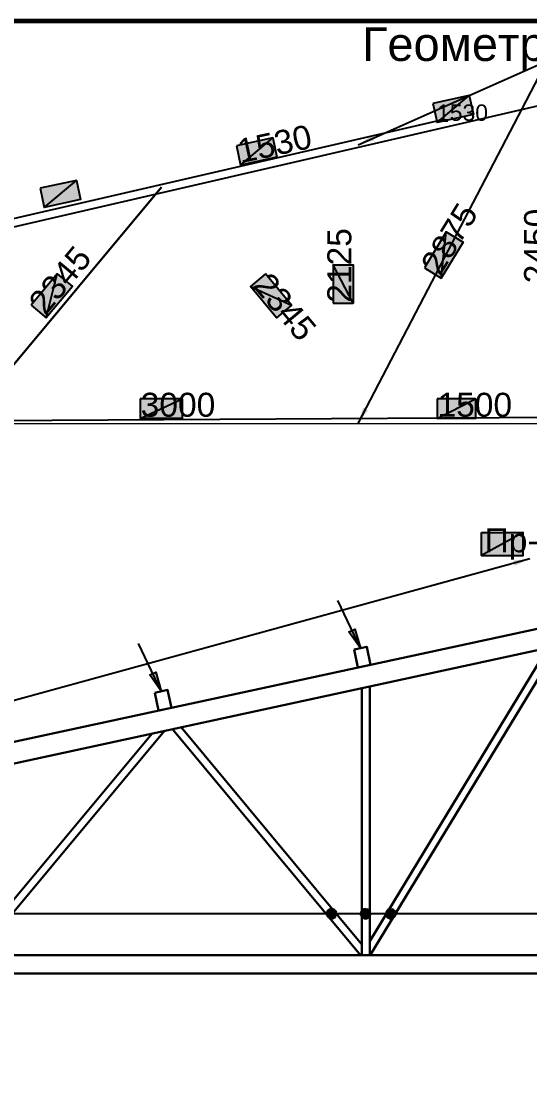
# Model space of a CAD drawing. Extents: x 8 to 21351, y 0 to 420.
# Drawn here: x 16904.4 to 16982, y 131.1 to 292 of the extents above; entities that cross this region are included whole.
import ezdxf

# ---------------------------------------------------------------- set-up
doc = ezdxf.new("R2010")
doc.units = 0
doc.linetypes.add('TEYPDFCAD_CENTER', pattern=[20, 12, -3, 2, -3])
for name, color, linetype in [('PDF_ВЫНОСКИ', 7, 'Continuous'), ('PDF_ОСИ', 7, 'Continuous'), ('TEY_REVIEW_AXIS', 7, 'Continuous'), ('TEY_REVIEW_LEADER', 7, 'Continuous')]:
    doc.layers.add(name, color=color, linetype=linetype)
doc.styles.add('TEYPDFCAD_TEXT', font='arial.ttf')
doc.dimstyles.new('TEYPDFCAD_SCALE_1', dxfattribs={"dimtxt": 2.5, "dimasz": 2.5, "dimexe": 1.25, "dimexo": 0.75, "dimtad": 1, "dimdsep": 46, "dimtxsty": 'Standard', "dimcen": 0.09, "dimadec": 0, "dimazin": 0, "dimtfac": 1, "dimtofl": 0, "dimtmove": 0, "dimatfit": 3, "dimfxl": 1, "dimarcsym": 0})

# ---------------------------------------------------------------- blocks, each defined once
blk = doc.blocks.new('TEY_AXIS')
at = {"layer": 'PDF_ОСИ', "linetype": 'TEYPDFCAD_CENTER', "lineweight": 9}
blk.add_line((0, 0), (1, 0), dxfattribs=at)

msp = doc.modelspace()

# ---------------------------------------------------------------- hatches: boundary and pattern name
at = {"true_color": 0xffffff}
h = msp.add_hatch(color=0, dxfattribs=at)
h.paths.add_polyline_path([(16967.24, 279.48), (16967.87, 276.56), (16972.79, 280.69)])
h.paths.add_polyline_path([(16967.87, 276.56), (16972.79, 280.69), (16973.42, 277.77)])
h = msp.add_hatch(color=0, dxfattribs=at)
h.paths.add_polyline_path([(16937.25, 273.01), (16937.88, 270.07), (16942.81, 274.21)])
h.paths.add_polyline_path([(16937.88, 270.07), (16942.81, 274.21), (16943.45, 271.27)])
h = msp.add_hatch(color=0, dxfattribs=at)
h.paths.add_polyline_path([(16907.3, 266.53), (16907.93, 263.59), (16912.84, 267.72)])
h.paths.add_polyline_path([(16907.93, 263.59), (16912.84, 267.72), (16913.48, 264.8)])
h = msp.add_hatch(color=0, dxfattribs=at)
h.paths.add_polyline_path([(16965.93, 254.4), (16968.49, 252.84), (16969.27, 259.86)])
h.paths.add_polyline_path([(16968.49, 252.84), (16969.27, 259.86), (16971.83, 258.3)])
h = msp.add_hatch(color=0, dxfattribs=at)
h.paths.add_polyline_path([(16952.04, 248.98), (16955.05, 248.98), (16952.04, 254.85)])
h.paths.add_polyline_path([(16955.05, 248.98), (16952.04, 254.85), (16955.05, 254.85)])
h = msp.add_hatch(color=0, dxfattribs=at)
h.paths.add_polyline_path([(16905.94, 248.69), (16908.25, 246.78), (16909.92, 253.47)])
h.paths.add_polyline_path([(16908.25, 246.78), (16909.92, 253.47), (16912.23, 251.54)])
h = msp.add_hatch(color=0, dxfattribs=at)
h.paths.add_polyline_path([(16941.71, 253.47), (16939.41, 251.54), (16945.69, 248.69)])
h.paths.add_polyline_path([(16939.41, 251.54), (16945.69, 248.69), (16943.38, 246.76)])
h = msp.add_hatch(color=0, dxfattribs=at)
h.paths.add_polyline_path([(16922.6, 234.42), (16922.6, 231.42), (16928.99, 234.42)])
h.paths.add_polyline_path([(16922.6, 231.42), (16928.99, 234.42), (16928.99, 231.42)])
h = msp.add_hatch(color=0, dxfattribs=at)
h.paths.add_polyline_path([(16967.87, 234.42), (16967.87, 231.42), (16973.74, 234.42)])
h.paths.add_polyline_path([(16967.87, 231.42), (16973.74, 234.42), (16973.74, 231.42)])
h = msp.add_hatch(color=0, dxfattribs=at)
h.paths.add_polyline_path([(16974.65, 214), (16981, 214), (16974.65, 210.48)])
h.paths.add_polyline_path([(16981, 214), (16974.65, 210.48), (16981, 210.48)])
for points in [[(16956.17, 196.36), (16954.43, 198.86), (16955.34, 199.28)], [(16925.77, 189.78), (16924.04, 192.28), (16924.95, 192.7)]]:
    msp.add_hatch(color=7).paths.add_polyline_path(points)
h = msp.add_hatch(color=7)
h.paths.add_polyline_path([(16951.55, 156.57), (16951.34, 156.44), (16951.79, 155.85)])
h.paths.add_polyline_path([(16951.34, 156.44), (16951.79, 155.85), (16951.17, 156.29)])
h.paths.add_polyline_path([(16951.79, 155.85), (16951.17, 156.29), (16951.07, 156.08)])
h = msp.add_hatch(color=7)
h.paths.add_polyline_path([(16952.21, 156.44), (16952.02, 156.57), (16951.79, 155.85)])
h.paths.add_polyline_path([(16952.02, 156.57), (16951.79, 155.85), (16951.79, 156.59)])
h.paths.add_polyline_path([(16951.79, 155.85), (16951.79, 156.59), (16951.55, 156.57)])
h = msp.add_hatch(color=7)
h.paths.add_polyline_path([(16952.53, 155.85), (16952.49, 156.08), (16951.79, 155.85)])
h.paths.add_polyline_path([(16952.49, 156.08), (16951.79, 155.85), (16952.38, 156.29)])
h.paths.add_polyline_path([(16951.79, 155.85), (16952.38, 156.29), (16952.21, 156.44)])
h = msp.add_hatch(color=7)
h.paths.add_polyline_path([(16956.74, 156.57), (16956.53, 156.44), (16956.97, 155.85)])
h.paths.add_polyline_path([(16956.53, 156.44), (16956.97, 155.85), (16956.36, 156.29)])
h.paths.add_polyline_path([(16956.97, 155.85), (16956.36, 156.29), (16956.25, 156.08)])
h = msp.add_hatch(color=7)
h.paths.add_polyline_path([(16957.42, 156.44), (16957.21, 156.57), (16956.97, 155.85)])
h.paths.add_polyline_path([(16957.21, 156.57), (16956.97, 155.85), (16956.97, 156.59)])
h.paths.add_polyline_path([(16956.97, 155.85), (16956.97, 156.59), (16956.74, 156.57)])
h = msp.add_hatch(color=7)
h.paths.add_polyline_path([(16957.71, 155.85), (16957.67, 156.08), (16956.97, 155.85)])
h.paths.add_polyline_path([(16957.67, 156.08), (16956.97, 155.85), (16957.57, 156.29)])
h.paths.add_polyline_path([(16956.97, 155.85), (16957.57, 156.29), (16957.42, 156.44)])
h = msp.add_hatch(color=7)
h.paths.add_polyline_path([(16960.57, 156.57), (16960.36, 156.44), (16960.8, 155.85)])
h.paths.add_polyline_path([(16960.36, 156.44), (16960.8, 155.85), (16960.19, 156.29)])
h.paths.add_polyline_path([(16960.8, 155.85), (16960.19, 156.29), (16960.09, 156.08)])
h = msp.add_hatch(color=7)
h.paths.add_polyline_path([(16961.25, 156.44), (16961.04, 156.57), (16960.8, 155.85)])
h.paths.add_polyline_path([(16961.04, 156.57), (16960.8, 155.85), (16960.8, 156.59)])
h.paths.add_polyline_path([(16960.8, 155.85), (16960.8, 156.59), (16960.57, 156.57)])
h = msp.add_hatch(color=7)
h.paths.add_polyline_path([(16961.55, 155.85), (16961.52, 156.08), (16960.8, 155.85)])
h.paths.add_polyline_path([(16961.52, 156.08), (16960.8, 155.85), (16961.42, 156.29)])
h.paths.add_polyline_path([(16960.8, 155.85), (16961.42, 156.29), (16961.25, 156.44)])
h = msp.add_hatch(color=7)
h.paths.add_polyline_path([(16951.07, 156.08), (16951.03, 155.85), (16951.79, 155.85)])
h.paths.add_polyline_path([(16951.03, 155.85), (16951.79, 155.85), (16951.07, 155.62)])
h.paths.add_polyline_path([(16951.79, 155.85), (16951.07, 155.62), (16951.17, 155.41)])
h = msp.add_hatch(color=7)
h.paths.add_polyline_path([(16951.17, 155.41), (16951.34, 155.24), (16951.79, 155.85)])
h.paths.add_polyline_path([(16951.34, 155.24), (16951.79, 155.85), (16951.55, 155.13)])
h.paths.add_polyline_path([(16951.79, 155.85), (16951.55, 155.13), (16951.79, 155.09)])
h = msp.add_hatch(color=7)
h.paths.add_polyline_path([(16951.79, 155.09), (16952.02, 155.13), (16951.79, 155.85)])
h.paths.add_polyline_path([(16952.02, 155.13), (16951.79, 155.85), (16952.21, 155.24)])
h.paths.add_polyline_path([(16951.79, 155.85), (16952.21, 155.24), (16952.38, 155.41)])
h = msp.add_hatch(color=7)
h.paths.add_polyline_path([(16952.38, 155.41), (16952.49, 155.62), (16951.79, 155.85)])
h.paths.add_polyline_path([(16952.49, 155.62), (16951.79, 155.85), (16952.53, 155.85)])
h = msp.add_hatch(color=7)
h.paths.add_polyline_path([(16956.25, 156.08), (16956.21, 155.85), (16956.97, 155.85)])
h.paths.add_polyline_path([(16956.21, 155.85), (16956.97, 155.85), (16956.25, 155.62)])
h.paths.add_polyline_path([(16956.97, 155.85), (16956.25, 155.62), (16956.36, 155.41)])
h = msp.add_hatch(color=7)
h.paths.add_polyline_path([(16956.36, 155.41), (16956.53, 155.24), (16956.97, 155.85)])
h.paths.add_polyline_path([(16956.53, 155.24), (16956.97, 155.85), (16956.74, 155.13)])
h.paths.add_polyline_path([(16956.97, 155.85), (16956.74, 155.13), (16956.97, 155.09)])
h = msp.add_hatch(color=7)
h.paths.add_polyline_path([(16956.97, 155.09), (16957.21, 155.13), (16956.97, 155.85)])
h.paths.add_polyline_path([(16957.21, 155.13), (16956.97, 155.85), (16957.42, 155.24)])
h.paths.add_polyline_path([(16956.97, 155.85), (16957.42, 155.24), (16957.57, 155.41)])
h = msp.add_hatch(color=7)
h.paths.add_polyline_path([(16957.57, 155.41), (16957.67, 155.62), (16956.97, 155.85)])
h.paths.add_polyline_path([(16957.67, 155.62), (16956.97, 155.85), (16957.71, 155.85)])
h = msp.add_hatch(color=7)
h.paths.add_polyline_path([(16960.09, 156.08), (16960.06, 155.85), (16960.8, 155.85)])
h.paths.add_polyline_path([(16960.06, 155.85), (16960.8, 155.85), (16960.09, 155.62)])
h.paths.add_polyline_path([(16960.8, 155.85), (16960.09, 155.62), (16960.19, 155.41)])
h = msp.add_hatch(color=7)
h.paths.add_polyline_path([(16960.19, 155.41), (16960.36, 155.24), (16960.8, 155.85)])
h.paths.add_polyline_path([(16960.36, 155.24), (16960.8, 155.85), (16960.57, 155.13)])
h.paths.add_polyline_path([(16960.8, 155.85), (16960.57, 155.13), (16960.8, 155.09)])
h = msp.add_hatch(color=7)
h.paths.add_polyline_path([(16960.8, 155.09), (16961.04, 155.13), (16960.8, 155.85)])
h.paths.add_polyline_path([(16961.04, 155.13), (16960.8, 155.85), (16961.25, 155.24)])
h.paths.add_polyline_path([(16960.8, 155.85), (16961.25, 155.24), (16961.42, 155.41)])
h = msp.add_hatch(color=7)
h.paths.add_polyline_path([(16961.42, 155.41), (16961.52, 155.62), (16960.8, 155.85)])
h.paths.add_polyline_path([(16961.52, 155.62), (16960.8, 155.85), (16961.55, 155.85)])

# ---------------------------------------------------------------- linework, layer by layer
at = {"color": 0, "lineweight": 0, "true_color": 0xffffff}
msp.add_line((16974.65, 210.48), (16981, 210.48), dxfattribs=at)
at = {"color": 7, "lineweight": 25}
for p, q in [((16956.17, 196.36), (16952.72, 203.64)), ((16925.77, 189.78), (16922.32, 197.08))]:
    msp.add_line(p, q, dxfattribs=at)
at = {"color": 0, "true_color": 0xffffff}
for points in [[(16967.24, 279.48), (16967.87, 276.56), (16972.79, 280.69)], [(16967.87, 276.56), (16972.79, 280.69), (16973.42, 277.77)], [(16937.25, 273.01), (16937.88, 270.07), (16942.81, 274.21)], [(16937.88, 270.07), (16942.81, 274.21), (16943.45, 271.27)], [(16907.3, 266.53), (16907.93, 263.59), (16912.84, 267.72)], [(16907.93, 263.59), (16912.84, 267.72), (16913.48, 264.8)], [(16965.93, 254.4), (16968.49, 252.84), (16969.27, 259.86)], [(16968.49, 252.84), (16969.27, 259.86), (16971.83, 258.3)], [(16952.04, 248.98), (16955.05, 248.98), (16952.04, 254.85)], [(16955.05, 248.98), (16952.04, 254.85), (16955.05, 254.85)], [(16905.94, 248.69), (16908.25, 246.78), (16909.92, 253.47)], [(16908.25, 246.78), (16909.92, 253.47), (16912.23, 251.54)], [(16941.71, 253.47), (16939.41, 251.54), (16945.69, 248.69)], [(16939.41, 251.54), (16945.69, 248.69), (16943.38, 246.76)], [(16922.6, 234.42), (16922.6, 231.42), (16928.99, 234.42)], [(16922.6, 231.42), (16928.99, 234.42), (16928.99, 231.42)], [(16967.87, 234.42), (16967.87, 231.42), (16973.74, 234.42)], [(16967.87, 231.42), (16973.74, 234.42), (16973.74, 231.42)], [(16974.65, 214), (16981, 214), (16974.65, 210.48)], [(16981, 214), (16974.65, 210.48), (16981, 210.48)]]:
    msp.add_lwpolyline(points, close=True, dxfattribs=at)
at = {"color": 7}
for points in [[(16956.17, 196.36), (16954.43, 198.86), (16955.34, 199.28)], [(16925.77, 189.78), (16924.04, 192.28), (16924.95, 192.7)], [(16951.79, 155.85), (16951.17, 156.29), (16951.07, 156.08)], [(16951.34, 156.44), (16951.79, 155.85), (16951.17, 156.29)], [(16951.55, 156.57), (16951.34, 156.44), (16951.79, 155.85)], [(16951.79, 155.85), (16951.79, 156.59), (16951.55, 156.57)], [(16952.02, 156.57), (16951.79, 155.85), (16951.79, 156.59)], [(16952.21, 156.44), (16952.02, 156.57), (16951.79, 155.85)], [(16951.79, 155.85), (16952.38, 156.29), (16952.21, 156.44)], [(16952.49, 156.08), (16951.79, 155.85), (16952.38, 156.29)], [(16956.97, 155.85), (16956.36, 156.29), (16956.25, 156.08)], [(16956.53, 156.44), (16956.97, 155.85), (16956.36, 156.29)], [(16956.74, 156.57), (16956.53, 156.44), (16956.97, 155.85)], [(16956.97, 155.85), (16956.97, 156.59), (16956.74, 156.57)], [(16957.21, 156.57), (16956.97, 155.85), (16956.97, 156.59)], [(16957.42, 156.44), (16957.21, 156.57), (16956.97, 155.85)], [(16956.97, 155.85), (16957.57, 156.29), (16957.42, 156.44)], [(16957.67, 156.08), (16956.97, 155.85), (16957.57, 156.29)], [(16960.8, 155.85), (16960.19, 156.29), (16960.09, 156.08)], [(16960.36, 156.44), (16960.8, 155.85), (16960.19, 156.29)], [(16960.57, 156.57), (16960.36, 156.44), (16960.8, 155.85)], [(16960.8, 155.85), (16960.8, 156.59), (16960.57, 156.57)], [(16961.04, 156.57), (16960.8, 155.85), (16960.8, 156.59)], [(16961.25, 156.44), (16961.04, 156.57), (16960.8, 155.85)], [(16960.8, 155.85), (16961.42, 156.29), (16961.25, 156.44)], [(16961.52, 156.08), (16960.8, 155.85), (16961.42, 156.29)], [(16951.07, 156.08), (16951.03, 155.85), (16951.79, 155.85)], [(16951.03, 155.85), (16951.79, 155.85), (16951.07, 155.62)], [(16951.79, 155.85), (16951.07, 155.62), (16951.17, 155.41)], [(16951.17, 155.41), (16951.34, 155.24), (16951.79, 155.85)], [(16951.34, 155.24), (16951.79, 155.85), (16951.55, 155.13)], [(16951.79, 155.85), (16951.55, 155.13), (16951.79, 155.09)], [(16952.53, 155.85), (16952.49, 156.08), (16951.79, 155.85)], [(16951.79, 155.09), (16952.02, 155.13), (16951.79, 155.85)], [(16952.02, 155.13), (16951.79, 155.85), (16952.21, 155.24)], [(16951.79, 155.85), (16952.21, 155.24), (16952.38, 155.41)], [(16952.38, 155.41), (16952.49, 155.62), (16951.79, 155.85)], [(16952.49, 155.62), (16951.79, 155.85), (16952.53, 155.85)], [(16956.25, 156.08), (16956.21, 155.85), (16956.97, 155.85)], [(16956.21, 155.85), (16956.97, 155.85), (16956.25, 155.62)], [(16956.97, 155.85), (16956.25, 155.62), (16956.36, 155.41)], [(16956.36, 155.41), (16956.53, 155.24), (16956.97, 155.85)], [(16956.53, 155.24), (16956.97, 155.85), (16956.74, 155.13)], [(16956.97, 155.85), (16956.74, 155.13), (16956.97, 155.09)], [(16957.71, 155.85), (16957.67, 156.08), (16956.97, 155.85)], [(16956.97, 155.09), (16957.21, 155.13), (16956.97, 155.85)], [(16957.21, 155.13), (16956.97, 155.85), (16957.42, 155.24)], [(16956.97, 155.85), (16957.42, 155.24), (16957.57, 155.41)], [(16957.57, 155.41), (16957.67, 155.62), (16956.97, 155.85)], [(16957.67, 155.62), (16956.97, 155.85), (16957.71, 155.85)], [(16960.09, 156.08), (16960.06, 155.85), (16960.8, 155.85)], [(16960.06, 155.85), (16960.8, 155.85), (16960.09, 155.62)], [(16960.8, 155.85), (16960.09, 155.62), (16960.19, 155.41)], [(16960.19, 155.41), (16960.36, 155.24), (16960.8, 155.85)], [(16960.36, 155.24), (16960.8, 155.85), (16960.57, 155.13)], [(16960.8, 155.85), (16960.57, 155.13), (16960.8, 155.09)], [(16961.55, 155.85), (16961.52, 156.08), (16960.8, 155.85)], [(16960.8, 155.09), (16961.04, 155.13), (16960.8, 155.85)], [(16961.04, 155.13), (16960.8, 155.85), (16961.25, 155.24)], [(16960.8, 155.85), (16961.25, 155.24), (16961.42, 155.41)], [(16961.42, 155.41), (16961.52, 155.62), (16960.8, 155.85)], [(16961.52, 155.62), (16960.8, 155.85), (16961.55, 155.85)]]:
    msp.add_lwpolyline(points, close=True, dxfattribs=at)
at = {"color": 7, "lineweight": 30}
for points in [[(16955.2, 196.15), (16957.14, 196.57), (16957.74, 193.82), (16955.79, 193.4)], [(16924.8, 189.57), (16926.75, 189.99), (16927.34, 187.26), (16925.39, 186.84)]]:
    msp.add_lwpolyline(points, close=True, dxfattribs=at)
at = {"layer": 'TEY_REVIEW_AXIS', "color": 7, "lineweight": 30}
msp.add_line((16895.8, 230.65), (16925.84, 266.7), dxfattribs=at)
at = {"layer": 'TEY_REVIEW_AXIS', "lineweight": 30}
for p, q in [((16802.86, 160.32), (16986.99, 200.17)), ((16803.52, 157.18), (16986.99, 196.89)), ((16957.59, 151.66), (16984.77, 196.41)), ((16957.67, 149.52), (16986.37, 196.77)), ((16956.38, 149.52), (16956.38, 190.27)), ((16957.59, 149.52), (16957.59, 190.52)), ((16897.75, 149.52), (16926.3, 183.77)), ((16927.51, 184.02), (16956.19, 149.52)), ((16928.82, 184.32), (16956.38, 151.17)), ((16897.58, 151.17), (16924.4, 183.35)), ((16986.99, 149.52), (16820.55, 149.52)), ((17156.24, 146.73), (16820.55, 146.73))]:
    msp.add_line(p, q, dxfattribs=at)
at = {"layer": 'TEY_REVIEW_AXIS', "color": 7, "lineweight": 25}
for p in [(17151.96, 155.85), (17146.31, 155.85), (17127.7, 155.85), (17121.95, 155.85), (17082.72, 155.85), (17076.99, 155.85), (17022.25, 155.85), (17016.98, 155.85), (16986.99, 155.85), (16960.8, 155.85), (16956.97, 155.85), (16951.79, 155.85)]:
    msp.add_line(p, (16801.72, 155.85), dxfattribs=at)
at = {"layer": 'TEY_REVIEW_AXIS', "lineweight": 60}
msp.add_lwpolyline([(16786.88, 5.06), (17181.87, 5.06), (17181.87, 292.04), (16786.88, 292.04)], close=True, dxfattribs=at)

# ---------------------------------------------------------------- block references
at = {"layer": 'PDF_ОСИ'}
for p, xscale in [((16800.81, 230.65), 349.9908333333333), ((16801.72, 155.85), 325.9878333333333), ((16801.72, 155.85), 281.0086666666666), ((16801.72, 155.85), 221.2975)]:
    msp.add_blockref('TEY_AXIS', p, dxfattribs=dict(at, xscale=xscale))

# ---------------------------------------------------------------- texts
at = {"color": 7, "style": 'TEYPDFCAD_TEXT'}
for s, height, p in [('Геометричсекая', 5.1259, (16956.42, 285.96)), ('3000', 3.662, (16922.66, 231.67))]:
    msp.add_text(s, height=height, dxfattribs=at).set_placement(p)
for s, rotation, p in [('2875', 58.5683, (16968.32, 253.03)), ('2450', 90, (16984.81, 252.03)), ('2125', 90, (16954.79, 249.07)), ('2345', 50.2186, (16908.1, 246.99)), ('2345', -50.2186, (16939.64, 251.65))]:
    msp.add_text(s, height=3.662, rotation=rotation, dxfattribs=at).set_placement(p)
at = {"layer": 'PDF_ВЫНОСКИ', "style": 'TEYPDFCAD_TEXT'}
msp.add_text('1530', height=2.5, dxfattribs=at).set_placement((16967.87, 276.82))
at = {"layer": 'TEY_REVIEW_LEADER', "color": 7, "style": 'TEYPDFCAD_TEXT'}
msp.add_text('1530', height=3.662, rotation=12.1235, dxfattribs=at).set_placement((16937.9, 270.34))
for s, p in [('1500', (16967.94, 231.67)), ('Пр-1', (16975.13, 210.99))]:
    msp.add_text(s, height=3.662, dxfattribs=at).set_placement(p)

# ---------------------------------------------------------------- leaders
at = {"layer": 'PDF_ВЫНОСКИ', "lineweight": 9, "annotation_type": 0, "has_hookline": 1, "hookline_direction": 0}
for points in [[(16955.81, 273.18), (16984.67, 285.96), (16987.17, 285.96)], [(16955.81, 230.65), (16984.67, 285.96), (16987.17, 285.96)], [(16985.8, 279.68), (16810.23, 239.06)], [(16895.89, 260.22), (16967.87, 276.82)], [(16820.79, 230.65), (16997.93, 231.67)], [(16982.01, 209.99), (16788.53, 156.84), (16791.03, 156.84)]]:
    msp.add_leader(points, dimstyle='TEYPDFCAD_SCALE_1', dxfattribs=at)

doc.saveas('drawing.dxf')
